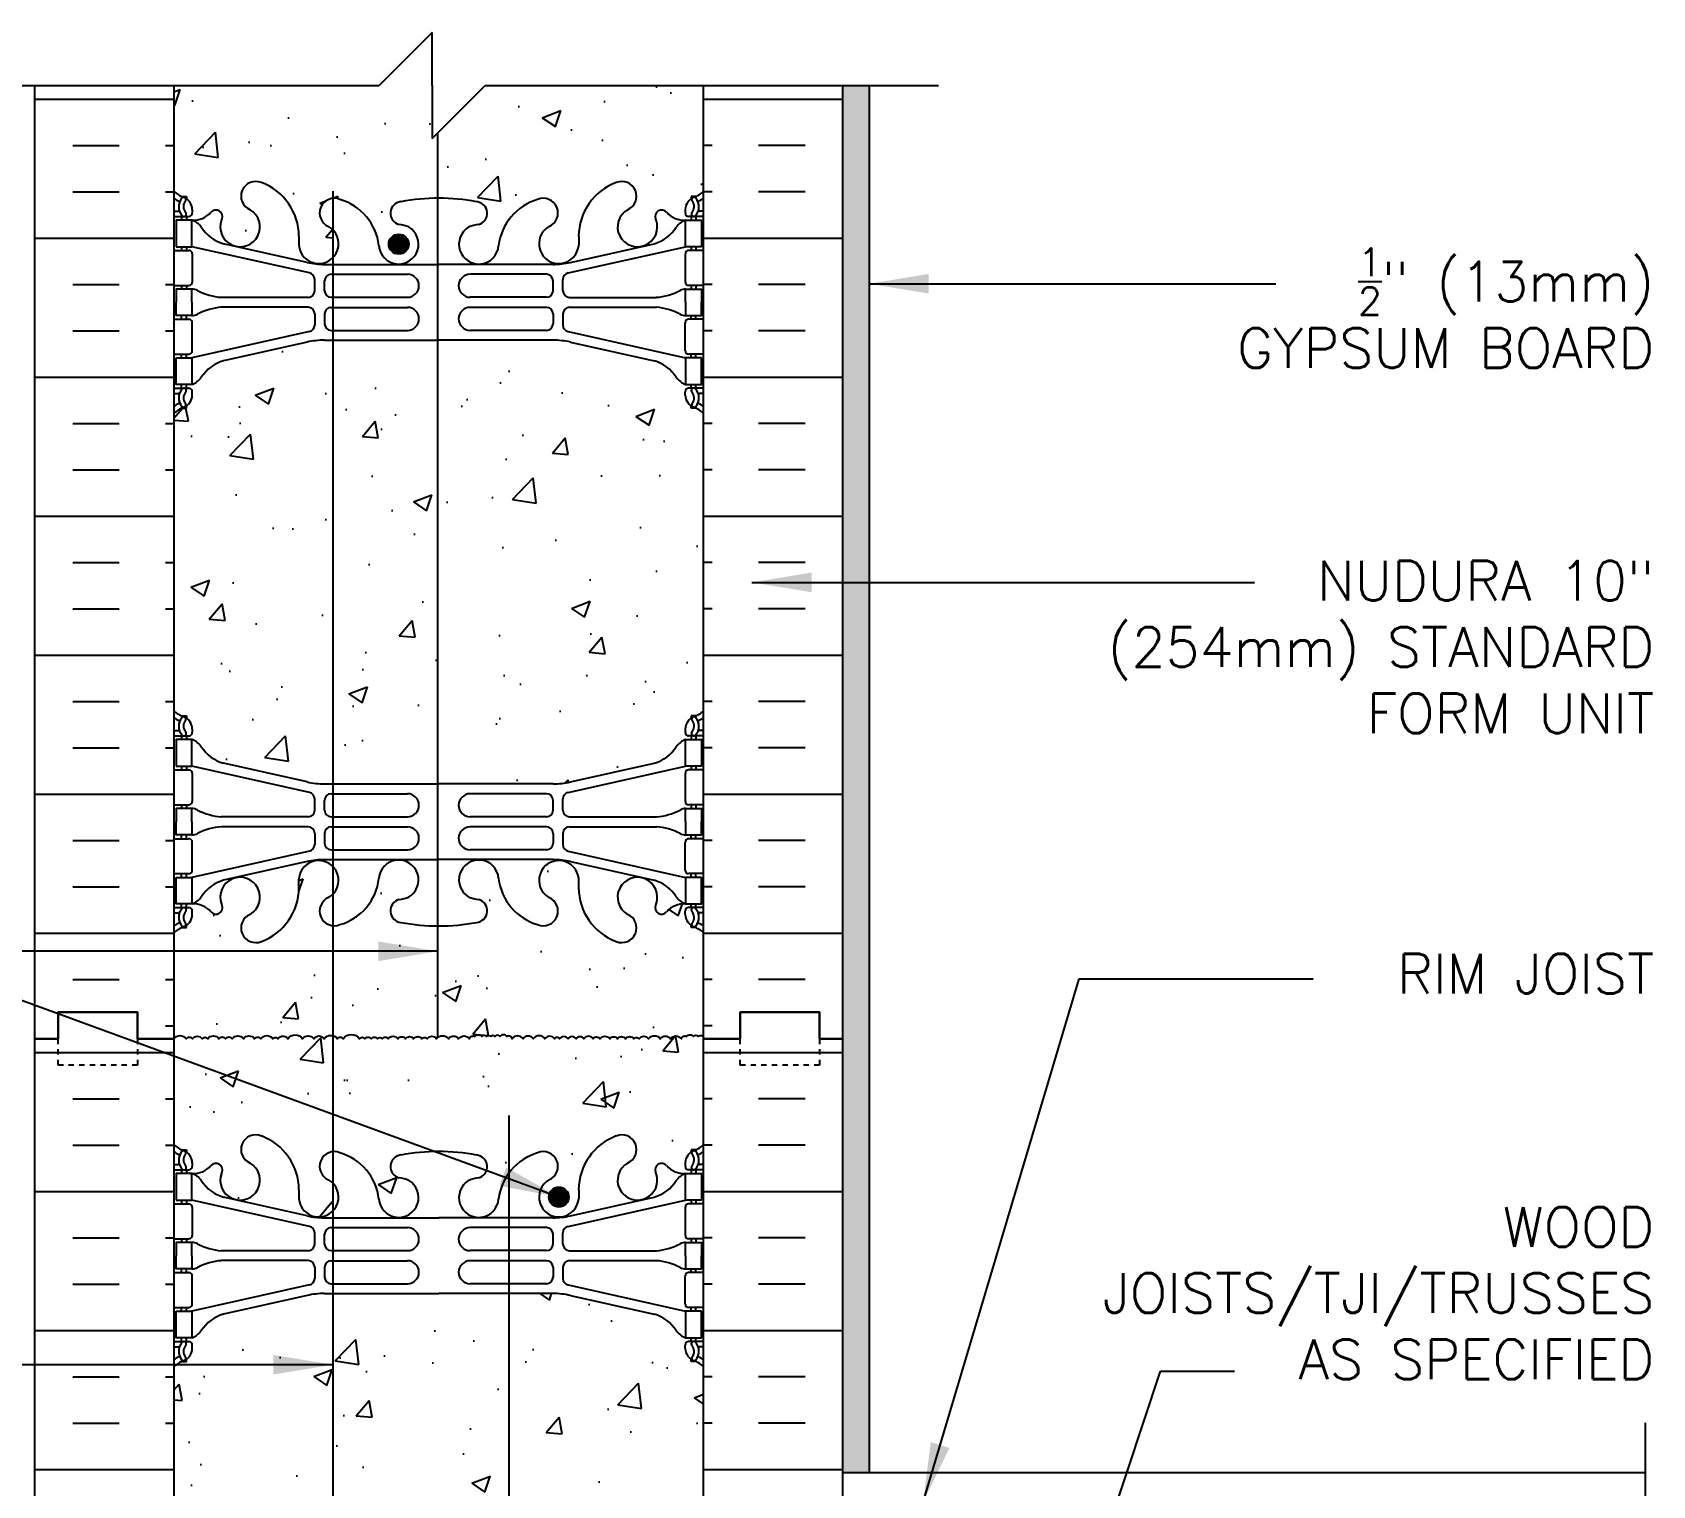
# Model space of a CAD drawing. Header units: inches. Extents: x 90.3 to 141.8, y -7.2 to 64.
# Drawn here: x 110.39 to 140.98, y 36.6 to 64.03 of the extents above; entities that cross this region are included whole.
import ezdxf

# ---------------------------------------------------------------- set-up
doc = ezdxf.new("R2010")
doc.units = ezdxf.units.IN
doc.header["$LTSCALE"] = 0.5
doc.header["$MEASUREMENT"] = 0
doc.linetypes.add('DASHED2', pattern=[0.375, 0.25, -0.125])
for name, color, linetype in [('HATCH', 12, 'Continuous'), ('line25', 2, 'Continuous'), ('LINE3', 3, 'Continuous'), ('LINE50', 5, 'Continuous'), ('LINE9', 9, 'Continuous'), ('TEXT', 4, 'Continuous'), ('Web_Edge', 9, 'Continuous')]:
    doc.layers.add(name, color=color, linetype=linetype)
doc.styles.add('DIM', font='romans.shx', dxfattribs={"width": 0.7})
doc.styles.add('ROMANS', font='romans.shx', dxfattribs={"height": 1.125})
doc.dimstyles.new('ext_12', dxfattribs={"dimscale": 12, "dimtxt": 0.09375, "dimasz": 0.09375, "dimexe": 0.09375, "dimexo": 0.0625, "dimgap": 0.0625, "dimtad": 1, "dimdec": 1, "dimzin": 3, "dimdsep": 46, "dimlunit": 4, "dimtxsty": 'DIM', "dimcen": 0.09, "dimdle": 0.09375, "dimclrt": 4, "dimadec": 0, "dimazin": 0, "dimtfac": 1, "dimtdec": 1, "dimtmove": 2, "dimatfit": 3, "dimfxl": 1, "dimfrac": 2, "dimtolj": 1, "dimtzin": 0, "dimarcsym": 0})

msp = doc.modelspace()

# ---------------------------------------------------------------- hatches: boundary and pattern name
at = {"layer": 'HATCH'}
h = msp.add_hatch(dxfattribs=at)
h.set_pattern_fill('AR-CONC', color=256, scale=0.5)
h.paths.add_polyline_path([(118.045, 62.142), (117.937, 62.034), (117.937, 63.034), (117.937, 64.034), (116.937, 63.034), (113.062, 63.034), (113.062, 61.034, 0.088416), (113.208, 60.937), (113.298, 60.937), (113.298, 60.895, -0.249069), (113.408, 60.688), (113.408, 60.621, -0.414214), (113.346, 60.558), (113.298, 60.558), (113.298, 60.488), (113.403, 60.488, 0.231736), (113.761, 60.639, -0.8344), (113.972, 60.514), (113.961, 60.492, 2.155404), (114.499, 60.687, -1), (114.713, 61.198, -0.311223), (115.422, 60.182), (115.421, 60.017, 0.643985), (116.062, 59.781), (116.062, 60.308, 0.067459), (115.983, 60.37, -1), (116.196, 60.881, -0.307094), (116.935, 59.985, 1.604516), (117.493, 60.361, 0.044004), (117.352, 60.401, -0.921438), (117.348, 60.839, -0.046405), (118.045, 60.904)])
h.paths.add_polyline_path([(117.494, 60.036, -1), (117.119, 60.036, -1)], flags=16)
h.paths.add_polyline_path([(123.062, 63.034), (118.937, 63.034), (118.045, 62.142), (118.045, 60.904, -0.048684), (118.776, 60.839, -0.921438), (118.772, 60.401, 0.044004), (118.631, 60.361, 1.604516), (119.19, 59.985, -0.307094), (119.928, 60.881, -1), (120.142, 60.37, 1.661382), (120.703, 60.017), (120.703, 60.162, -0.316114), (121.412, 61.198, -1), (121.625, 60.687, 2.135543), (122.166, 60.487, -0.940447), (122.364, 60.639, 0.23174), (122.721, 60.488), (122.826, 60.488), (122.826, 60.558), (122.779, 60.558, -0.414214), (122.716, 60.621), (122.716, 60.688, -0.249069), (122.826, 60.895), (122.826, 60.937), (122.916, 60.937, 0.08841), (123.062, 61.034)])
h.paths.add_polyline_path([(123.062, 56.842, 0.08841), (122.916, 56.939), (122.826, 56.939), (122.826, 56.981, -0.249069), (122.716, 57.188), (122.716, 57.256, -0.414214), (122.779, 57.318), (122.826, 57.318), (122.826, 57.388), (122.721, 57.388, -0.168672), (122.535, 57.538, 0.17445), (122.128, 57.834), (120.547, 58.187, 0.054974), (120.22, 58.223), (118.045, 58.223), (118.045, 49.846), (120.22, 49.846, 0.054974), (120.547, 49.882), (122.128, 50.235, 0.17445), (122.535, 50.531, -0.168672), (122.721, 50.681), (122.826, 50.681), (122.826, 50.751), (122.779, 50.751, -0.414214), (122.716, 50.813), (122.716, 50.881, -0.249069), (122.826, 51.088), (122.826, 51.129), (122.916, 51.129, 0.08841), (123.062, 51.227)])
h.paths.add_polyline_path([(118.045, 58.223), (116.062, 58.223), (116.062, 49.846), (118.045, 49.846)])
h.paths.add_polyline_path([(116.062, 58.223), (115.904, 58.223, 0.054974), (115.578, 58.187), (113.997, 57.834, 0.17445), (113.589, 57.538, -0.168672), (113.403, 57.388), (113.298, 57.388), (113.298, 57.318), (113.346, 57.318, -0.414214), (113.408, 57.256), (113.408, 57.188, -0.249069), (113.298, 56.981), (113.298, 56.939), (113.208, 56.939, 0.088416), (113.062, 56.842), (113.062, 51.227, 0.088416), (113.208, 51.129), (113.298, 51.129), (113.298, 51.088, -0.249069), (113.408, 50.881), (113.408, 50.813, -0.414214), (113.346, 50.751), (113.298, 50.751), (113.298, 50.681), (113.403, 50.681, -0.168672), (113.589, 50.531, 0.17445), (113.997, 50.235), (115.578, 49.882, 0.054974), (115.904, 49.846), (116.062, 49.846)])
h.paths.add_polyline_path([(116.062, 40.223), (115.904, 40.223, 0.054974), (115.578, 40.187), (113.997, 39.834, 0.17445), (113.589, 39.538, -0.168672), (113.403, 39.388), (113.298, 39.388), (113.298, 39.318), (113.346, 39.318, -0.414214), (113.408, 39.256), (113.408, 39.188, -0.249069), (113.298, 38.981), (113.298, 38.939), (113.208, 38.939, 0.088416), (113.062, 38.842), (113.062, 33.227, 0.088416), (113.208, 33.129), (113.298, 33.129), (113.298, 33.088, -0.249069), (113.408, 32.881), (113.408, 32.813, -0.414214), (113.346, 32.751), (113.298, 32.751), (113.298, 32.681), (113.403, 32.681, -0.168672), (113.589, 32.531, 0.17445), (113.997, 32.235), (115.578, 31.882, 0.054974), (115.904, 31.846), (116.062, 31.846)])
h.paths.add_polyline_path([(119.385, 40.223), (118.062, 40.223), (116.062, 40.223), (116.062, 31.846), (118.062, 31.846), (119.385, 31.846), (119.385, 35.034)])
h.paths.add_polyline_path([(123.062, 38.842, 0.08841), (122.916, 38.939), (122.826, 38.939), (122.826, 38.981, -0.249069), (122.716, 39.188), (122.716, 39.256, -0.414214), (122.779, 39.318), (122.826, 39.318), (122.826, 39.388), (122.721, 39.388, -0.168672), (122.535, 39.538, 0.17445), (122.128, 39.834), (120.547, 40.187, 0.054974), (120.22, 40.223), (119.385, 40.223), (119.385, 35.034), (119.385, 31.846), (120.22, 31.846, 0.054974), (120.547, 31.882), (122.128, 32.235, 0.17445), (122.535, 32.531, -0.168672), (122.721, 32.681), (122.826, 32.681), (122.826, 32.751), (122.779, 32.751, -0.414214), (122.716, 32.813), (122.716, 32.909), (120.187, 32.909), (119.687, 33.409), (119.687, 34.534), (120.187, 35.034), (123.062, 35.034)])
h = msp.add_hatch(dxfattribs=at)
h.set_pattern_fill('INSUL', color=256, scale=7, style=0)
h.set_pattern_definition([(0, (-2813.0993, -351.9751), (0, 2.625), []), (0, (-2813.0993, -351.1001), (0, 2.625), [0.875, -0.875]), (0, (-2813.0993, -350.2251), (0, 2.625), [0.875, -0.875])])
h.paths.add_polyline_path([(110.437, 45.034), (110.875, 45.034), (110.875, 45.534), (112.375, 45.534), (112.375, 45.034), (113.062, 45.034), (113.062, 63.034), (112.375, 63.034), (112.375, 63.534), (110.875, 63.534), (110.875, 63.034), (110.437, 63.034)])
h = msp.add_hatch(dxfattribs=at)
h.set_pattern_fill('INSUL', color=256, scale=7, style=0)
h.set_pattern_definition([(180, (3049.224, -351.9751), (0, 2.625), []), (180, (3049.224, -351.1001), (0, 2.625), [0.875, -0.875]), (180, (3049.224, -350.2251), (0, 2.625), [0.875, -0.875])])
h.paths.add_polyline_path([(125.687, 45.034), (125.25, 45.034), (125.25, 45.534), (123.75, 45.534), (123.75, 45.034), (123.062, 45.034), (123.062, 63.034), (123.75, 63.034), (123.75, 63.534), (125.25, 63.534), (125.25, 63.034), (125.687, 63.034)])
h = msp.add_hatch(dxfattribs=at)
h.set_pattern_fill('AR-SAND', color=256, scale=0.25, style=0)
h.set_pattern_definition([(37.5, (68.3863, 7.7802), (-0.0157483, 0.481706), [0, -0.38, 0, -0.425, 0, -0.40625]), (7.5, (68.3863, 7.7802), (0.442444, 0.7055365), [0, -0.205, 0, -0.3425, 0, -0.13125]), (327.5, (68.0788, 7.7802), (0.7785355, 0.0014148), [0, -0.125, 0, -0.45, 0, -0.5875]), (317.5, (68.0788, 7.7802), (0.7515317, 0.219419), [0, -0.0625, 0, -0.295, 0, -0.3375])])
h.paths.add_polyline_path([(126.187, 63.034), (125.687, 63.034), (125.687, 45.034), (125.687, 36.847), (126.187, 36.847)])
h = msp.add_hatch(dxfattribs=at)
h.set_pattern_fill('AR-CONC', color=256, scale=0.5)
h.paths.add_polyline_path([(118.045, 47.165, -0.046405), (117.348, 47.23, -0.843243), (117.314, 47.662, 0.055617), (117.493, 47.708, 1.604516), (116.935, 48.083, -0.307094), (116.196, 47.188, -0.124037), (116.062, 47.168), (116.062, 45.094, -0.177315), (116.147, 45.034, -0.520567), (116.257, 45.034, -0.520567), (116.564, 45.034, -0.520567), (116.669, 45.034, -0.520567), (116.784, 45.034, -0.520567), (116.905, 45.034, -0.520567), (116.994, 45.034, -0.520567), (117.109, 45.034, -0.520567), (117.288, 45.034, -0.520567), (117.435, 45.034, -0.520567), (117.587, 45.034, -0.520567), (117.744, 45.034, -0.520567), (117.844, 45.034, -0.520567), (118.022, 45.034, -0.063661), (118.045, 45.06)])
h.paths.add_polyline_path([(116.062, 47.168, -0.7793), (115.983, 47.699, 0.067459), (116.062, 47.761), (116.062, 48.288, 0.643985), (115.421, 48.052), (115.422, 47.906, -0.316114), (114.713, 46.871, -1), (114.499, 47.382, 2.155404), (113.961, 47.576), (113.972, 47.555, -0.834375), (113.761, 47.43, 0.23174), (113.403, 47.581), (113.298, 47.581), (113.298, 47.511), (113.346, 47.511, -0.414214), (113.408, 47.448), (113.408, 47.381, -0.249069), (113.298, 47.173), (113.298, 47.132), (113.208, 47.132, 0.088416), (113.062, 47.034), (113.062, 45.034, -0.520567), (113.293, 45.034, -0.520567), (113.414, 45.034, -0.520567), (113.597, 45.034, -0.520567), (113.702, 45.034, -0.520567), (113.912, 45.034, -0.520567), (114.038, 45.034, -0.520567), (114.164, 45.034, -0.520567), (114.374, 45.034, -0.520567), (114.584, 45.034, -0.520567), (114.704, 45.034, -0.520567), (114.93, 45.034, -0.520567), (115.024, 45.034, -0.520567), (115.213, 45.034, -0.520567), (115.491, 45.034, -0.520567), (115.701, 45.034, -0.520567), (115.901, 45.034, -0.314246), (116.062, 45.094)])
h = msp.add_hatch(dxfattribs=at)
h.set_pattern_fill('AR-CONC', color=256, scale=0.5)
h.paths.add_polyline_path([(123.062, 45.034), (123.062, 45.048, 0.666566), (122.961, 45.076, 0.520567), (122.872, 45.076, 0.520567), (122.741, 45.076, 0.520567), (122.641, 45.034, 0.520567), (122.437, 45.034, 0.520567), (122.243, 45.034, 0.520567), (122.022, 45.034, 0.520567), (121.844, 45.034, 0.520567), (121.744, 45.034, 0.520567), (121.587, 45.034, 0.520567), (121.435, 45.034, 0.520567), (121.288, 45.034, 0.520567), (121.109, 45.034, 0.272614), (121.044, 45.064, 0.272614), (120.979, 45.034, 0.520567), (120.801, 45.034, 0.520567), (120.654, 45.034, 0.520567), (120.502, 45.034, 0.520567), (120.344, 45.034, 0.520567), (120.245, 45.034, 0.520567), (120.066, 45.034, 0.520567), (119.846, 45.034, 0.520567), (119.652, 45.034, 0.520567), (119.447, 45.034, 0.520567), (119.348, 45.076, 0.520567), (119.216, 45.076, 0.520567), (119.127, 45.076, 0.520567), (119.044, 45.076, 0.520567), (118.961, 45.076, 0.520567), (118.872, 45.076, 0.520567), (118.741, 45.076, 0.520567), (118.641, 45.034, 0.520567), (118.437, 45.034, 0.520567), (118.243, 45.034, 0.520567), (118.022, 45.034, 0.520567), (117.844, 45.034, 0.520567), (117.744, 45.034, 0.520567), (117.587, 45.034, 0.520567), (117.435, 45.034, 0.520567), (117.288, 45.034, 0.520567), (117.109, 45.034, 0.520567), (116.994, 45.034, 0.520567), (116.905, 45.034, 0.520567), (116.784, 45.034, 0.520567), (116.669, 45.034, 0.520567), (116.564, 45.034, 0.520567), (116.257, 45.034, 0.520567), (116.147, 45.034, 0.177315), (116.062, 45.094), (116.062, 42.901, -0.124037), (116.196, 42.881, -0.307094), (116.935, 41.985, 1.604516), (117.493, 42.361, 0.055617), (117.314, 42.407, -0.843243), (117.348, 42.839, -0.047544), (118.062, 42.904, -0.047544), (118.776, 42.839, -0.843243), (118.81, 42.407, 0.055617), (118.631, 42.361, 1.604516), (119.19, 41.985, -0.307094), (119.928, 42.881, -1), (120.142, 42.37, 1.661382), (120.703, 42.017), (120.703, 42.162, -0.316114), (121.412, 43.198, -1), (121.625, 42.687, 2.155404), (122.164, 42.492), (122.152, 42.514, -0.834375), (122.364, 42.639, 0.23174), (122.721, 42.488), (122.826, 42.488), (122.826, 42.558), (122.779, 42.558, -0.414214), (122.716, 42.621), (122.716, 42.688, -0.249069), (122.826, 42.895), (122.826, 42.937), (122.916, 42.937, 0.08841), (123.062, 43.034)])
h.paths.add_polyline_path([(120.517, 42.045, -1), (120.142, 42.045, -1)], flags=16)
h.paths.add_polyline_path([(123.062, 47.034, 0.08841), (122.916, 47.132), (122.826, 47.132), (122.826, 47.173, -0.249069), (122.716, 47.381), (122.716, 47.448, -0.414214), (122.779, 47.511), (122.826, 47.511), (122.826, 47.581), (122.721, 47.581, 0.231736), (122.364, 47.43, -0.8344), (122.152, 47.555), (122.164, 47.576, 2.155404), (121.625, 47.382, -1), (121.412, 46.871, -0.311223), (120.703, 47.887), (120.703, 48.052, 1.661382), (120.142, 47.699, -1), (119.928, 47.188, -0.307094), (119.19, 48.083, 1.604516), (118.631, 47.708, 0.055617), (118.81, 47.662, -0.843243), (118.776, 47.23, -0.048684), (118.045, 47.165), (118.045, 45.06, -0.44225), (118.243, 45.034, -0.520567), (118.437, 45.034, -0.520567), (118.641, 45.034, -0.520567), (118.741, 45.076, -0.520567), (118.872, 45.076, -0.520567), (118.961, 45.076, -0.520567), (119.044, 45.076, -0.520567), (119.127, 45.076, -0.520567), (119.216, 45.076, -0.520567), (119.348, 45.076, -0.520567), (119.447, 45.034, -0.520567), (119.652, 45.034, -0.520567), (119.846, 45.034, -0.520567), (120.066, 45.034, -0.520567), (120.245, 45.034, -0.520567), (120.344, 45.034, -0.520567), (120.502, 45.034, -0.520567), (120.654, 45.034, -0.520567), (120.801, 45.034, -0.520567), (120.979, 45.034, -0.272614), (121.044, 45.064, -0.272614), (121.109, 45.034, -0.520567), (121.288, 45.034, -0.520567), (121.435, 45.034, -0.520567), (121.587, 45.034, -0.520567), (121.744, 45.034, -0.520567), (121.844, 45.034, -0.520567), (122.022, 45.034, -0.520567), (122.243, 45.034, -0.520567), (122.437, 45.034, -0.520567), (122.641, 45.034, -0.520567), (122.741, 45.076, -0.520567), (122.872, 45.076, -0.520567), (122.961, 45.076, -0.666566), (123.062, 45.048)])
h = msp.add_hatch(dxfattribs=at)
h.set_pattern_fill('INSUL', color=256, scale=7, style=0)
h.set_pattern_definition([(0, (-2813.0993, -369.9751), (0, 2.625), []), (0, (-2813.0993, -369.1001), (0, 2.625), [0.875, -0.875]), (0, (-2813.0993, -368.2251), (0, 2.625), [0.875, -0.875])])
h.paths.add_polyline_path([(110.437, 27.034), (110.875, 27.034), (110.875, 27.534), (112.375, 27.534), (112.375, 27.034), (113.062, 27.034), (113.062, 45.034), (112.375, 45.034), (112.375, 45.534), (110.875, 45.534), (110.875, 45.034), (110.437, 45.034)])
h = msp.add_hatch(dxfattribs=at)
h.set_pattern_fill('INSUL', color=256, scale=7, style=0)
h.set_pattern_definition([(180, (3049.224, -369.9751), (0, 2.625), []), (180, (3049.224, -369.1001), (0, 2.625), [0.875, -0.875]), (180, (3049.224, -368.2251), (0, 2.625), [0.875, -0.875])])
h.paths.add_polyline_path([(123.062, 35.034), (125.687, 35.034), (125.687, 45.034), (125.25, 45.034), (125.25, 45.534), (123.75, 45.534), (123.75, 45.034), (123.062, 45.034)])
h = msp.add_hatch(dxfattribs=at)
h.set_pattern_fill('AR-CONC', color=256, scale=0.5)
h.paths.add_polyline_path([(116.062, 45.094, 0.314246), (115.901, 45.034, 0.520567), (115.701, 45.034, 0.520567), (115.491, 45.034, 0.520567), (115.213, 45.034, 0.520567), (115.024, 45.034, 0.520567), (114.93, 45.034, 0.520567), (114.704, 45.034, 0.520567), (114.584, 45.034, 0.520567), (114.374, 45.034, 0.520567), (114.164, 45.034, 0.520567), (114.038, 45.034, 0.520567), (113.912, 45.034, 0.520567), (113.702, 45.034, 0.520567), (113.597, 45.034, 0.520567), (113.414, 45.034, 0.520567), (113.293, 45.034, 0.520567), (113.062, 45.034), (113.062, 43.034, 0.088416), (113.208, 42.937), (113.298, 42.937), (113.298, 42.895, -0.249069), (113.408, 42.688), (113.408, 42.621, -0.414214), (113.346, 42.558), (113.298, 42.558), (113.298, 42.488), (113.403, 42.488, 0.231736), (113.761, 42.639, -0.8344), (113.972, 42.514), (113.961, 42.492, 2.155404), (114.499, 42.687, -1), (114.713, 43.198, -0.311223), (115.422, 42.182), (115.421, 42.017, 0.643985), (116.062, 41.781), (116.062, 42.308, 0.067459), (115.983, 42.37, -0.7793), (116.062, 42.901)])
at = {"layer": 'LINE3'}
for points in [[(117.119, 60.036, 1), (117.494, 60.036, 1)], [(120.142, 42.045, 1), (120.517, 42.045, 1)]]:
    msp.add_hatch(color=256, dxfattribs=at).paths.add_polyline_path(points)

# ---------------------------------------------------------------- linework, layer by layer
at = {"layer": 'HATCH'}
for points in [[(113.062, 45.034, -0.520567), (113.293, 45.034, -0.520567), (113.414, 45.034, -0.520567), (113.597, 45.034, -0.520567), (113.702, 45.034, -0.520567), (113.912, 45.034, -0.520567), (114.038, 45.034, -0.520567), (114.164, 45.034, -0.520567), (114.374, 45.034, -0.520567), (114.584, 45.034, -0.520567), (114.704, 45.034, -0.520567), (114.93, 45.034, -0.520567), (115.024, 45.034, -0.520567), (115.213, 45.034, -0.520567), (115.491, 45.034, -0.520567), (115.701, 45.034, -0.520567), (115.901, 45.034, -0.520567), (116.147, 45.034, -0.520567), (116.257, 45.034, -0.520567), (116.564, 45.034, -0.520567), (116.669, 45.034, -0.520567), (116.784, 45.034, -0.520567), (116.905, 45.034, -0.520567), (116.994, 45.034, -0.520567), (117.109, 45.034, -0.520567), (117.288, 45.034, -0.520567), (117.435, 45.034, -0.520567), (117.587, 45.034, -0.520567), (117.744, 45.034, -0.520567), (117.844, 45.034, -0.520567), (118.022, 45.034, -0.520567), (118.243, 45.034, -0.520567), (118.437, 45.034, -0.520567), (118.641, 45.034, -0.520567), (118.741, 45.076, -0.520567), (118.872, 45.076, -0.520567), (118.961, 45.076, -0.520567), (119.044, 45.076)], [(121.044, 45.064, 0.272614), (120.979, 45.034, 0.520567), (120.801, 45.034, 0.520567), (120.654, 45.034, 0.520567), (120.502, 45.034, 0.520567), (120.344, 45.034, 0.520567), (120.245, 45.034, 0.520567), (120.066, 45.034, 0.520567), (119.846, 45.034, 0.520567), (119.652, 45.034, 0.520567), (119.447, 45.034, 0.520567), (119.348, 45.076, 0.520567), (119.216, 45.076, 0.520567), (119.127, 45.076, 0.520567), (119.044, 45.076)], [(121.044, 45.064, -0.272614), (121.109, 45.034, -0.520567), (121.288, 45.034, -0.520567), (121.435, 45.034, -0.520567), (121.587, 45.034, -0.520567), (121.744, 45.034, -0.520567), (121.844, 45.034, -0.520567), (122.022, 45.034, -0.520567), (122.243, 45.034, -0.520567), (122.437, 45.034, -0.520567), (122.641, 45.034, -0.520567), (122.741, 45.076, -0.520567), (122.872, 45.076, -0.520567), (122.961, 45.076, -0.759433), (123.062, 45.034)]]:
    msp.add_lwpolyline(points, format="xyb", dxfattribs=at)
at = {"layer": 'line25'}
for p, q in [((113.062, 63.034), (113.062, 45.034)), ((123.062, 45.034), (123.062, 63.034)), ((113.062, 45.034), (113.062, 27.034)), ((123.062, 21.409), (123.062, 45.034))]:
    msp.add_line(p, q, dxfattribs=at)
at = {"layer": 'LINE3'}
for p, q in [((118.045, 45.06), (118.045, 62.142)), ((116.062, 61.034), (116.062, 26.333)), ((119.385, 43.587), (119.385, 35.034))]:
    msp.add_line(p, q, dxfattribs=at)
for centre in [(117.306, 60.036), (120.329, 42.045)]:
    msp.add_circle(centre, 0.188, dxfattribs=at)
at = {"layer": 'LINE50'}
for p, q in [((110.437, 45.034), (110.437, 63.034)), ((125.687, 45.034), (125.687, 63.034)), ((110.437, 27.034), (110.437, 45.034)), ((125.687, 27.034), (125.687, 45.034))]:
    msp.add_line(p, q, dxfattribs=at)
for points in [[(110.437, 45.034), (110.875, 45.034), (110.875, 45.534), (112.375, 45.534), (112.375, 45.034), (113.062, 45.034)], [(113.062, 45.034), (112.375, 45.034), (112.375, 45.534), (110.875, 45.534), (110.875, 45.034), (110.437, 45.034)], [(125.687, 45.034), (125.25, 45.034), (125.25, 45.534), (123.75, 45.534), (123.75, 45.034), (123.062, 45.034)], [(123.062, 45.034), (123.75, 45.034), (123.75, 45.534), (125.25, 45.534), (125.25, 45.034), (125.687, 45.034)]]:
    msp.add_lwpolyline(points, dxfattribs=at)
at = {"layer": 'LINE9'}
for p, q in [((117.937, 64.034), (116.937, 63.034)), ((117.937, 63.034), (117.937, 64.034)), ((108.202, 63.034), (116.937, 63.034)), ((117.937, 62.034), (118.937, 63.034)), ((117.937, 63.034), (117.937, 62.034)), ((118.937, 63.034), (127.498, 63.034)), ((126.187, 63.034), (126.187, 36.847)), ((125.687, 36.847), (140.838, 36.847))]:
    msp.add_line(p, q, dxfattribs=at)
at = {"layer": 'LINE9', "linetype": 'DASHED2', "ltscale": 0.15}
for points in [[(112.375, 45.034), (112.375, 45.034), (112.375, 44.534), (110.875, 44.534), (110.875, 45.034), (110.875, 45.034)], [(125.25, 45.034), (125.25, 45.034), (125.25, 44.534), (123.75, 44.534), (123.75, 45.034), (123.75, 45.034)]]:
    msp.add_lwpolyline(points, dxfattribs=at)
at = {"layer": 'LINE9'}
msp.add_lwpolyline([(140.838, 37.784), (140.838, 35.417)], dxfattribs=at)
at = {"layer": 'Web_Edge'}
for p, q in [((113.208, 60.937), (113.298, 60.937)), ((113.298, 60.937), (113.298, 60.895)), ((122.916, 60.937), (122.826, 60.937)), ((122.826, 60.937), (122.826, 60.895)), ((113.062, 60.658), (113.14, 60.658)), ((113.408, 60.688), (113.408, 60.621)), ((122.716, 60.688), (122.716, 60.621)), ((123.062, 60.658), (122.984, 60.658)), ((113.062, 60.558), (113.346, 60.558)), ((113.208, 60.558), (113.208, 60.488)), ((113.298, 60.558), (113.298, 60.488)), ((113.961, 60.492), (113.972, 60.514)), ((122.164, 60.492), (122.152, 60.514)), ((123.062, 60.558), (122.779, 60.558)), ((122.826, 60.558), (122.826, 60.488)), ((122.916, 60.558), (122.916, 60.488)), ((113.208, 59.988), (113.208, 59.918)), ((113.298, 59.988), (113.298, 59.918)), ((115.621, 59.492), (113.403, 59.988)), ((115.578, 59.69), (113.997, 60.043)), ((115.422, 60.182), (115.421, 60.017)), ((120.504, 59.492), (122.721, 59.988)), ((120.547, 59.69), (122.128, 60.043)), ((120.703, 60.182), (120.703, 60.017)), ((122.826, 59.988), (122.826, 59.918)), ((122.916, 59.988), (122.916, 59.918)), ((113.062, 59.918), (113.346, 59.918)), ((113.408, 59.856), (113.408, 59.321)), ((115.904, 59.654), (118.062, 59.654)), ((120.22, 59.654), (118.062, 59.654)), ((122.716, 59.856), (122.716, 59.321)), ((123.062, 59.918), (122.779, 59.918)), ((115.719, 59.157), (115.719, 59.37)), ((115.906, 59.158), (115.906, 59.342)), ((116.031, 59.467), (117.471, 59.467)), ((120.094, 59.467), (118.654, 59.467)), ((120.219, 59.158), (120.219, 59.342)), ((120.406, 59.157), (120.406, 59.37)), ((113.062, 59.258), (113.346, 59.258)), ((113.208, 59.258), (113.208, 59.188)), ((113.298, 59.258), (113.298, 59.188)), ((115.594, 59.032), (113.956, 59.032)), ((116.031, 59.033), (117.471, 59.033)), ((120.094, 59.033), (118.654, 59.033)), ((120.531, 59.032), (122.169, 59.032)), ((123.062, 59.258), (122.779, 59.258)), ((122.826, 59.258), (122.826, 59.188)), ((122.916, 59.258), (122.916, 59.188)), ((115.594, 58.844), (113.956, 58.844)), ((116.031, 58.843), (117.471, 58.843)), ((120.094, 58.843), (118.654, 58.843)), ((120.531, 58.844), (122.169, 58.844)), ((113.062, 58.618), (113.346, 58.618)), ((113.208, 58.618), (113.208, 58.688)), ((113.298, 58.618), (113.298, 58.688)), ((113.408, 58.021), (113.408, 58.556)), ((115.719, 58.719), (115.719, 58.507)), ((115.906, 58.718), (115.906, 58.534)), ((120.219, 58.718), (120.219, 58.534)), ((120.406, 58.719), (120.406, 58.507)), ((122.716, 58.021), (122.716, 58.556)), ((123.062, 58.618), (122.779, 58.618)), ((122.826, 58.618), (122.826, 58.688)), ((122.916, 58.618), (122.916, 58.688)), ((115.621, 58.385), (113.403, 57.888)), ((115.578, 58.187), (113.997, 57.834)), ((115.904, 58.223), (118.062, 58.223)), ((116.031, 58.409), (117.471, 58.409)), ((120.22, 58.223), (118.062, 58.223)), ((120.094, 58.409), (118.654, 58.409)), ((120.504, 58.385), (122.721, 57.888)), ((120.547, 58.187), (122.128, 57.834)), ((113.062, 57.958), (113.346, 57.958)), ((113.208, 57.888), (113.208, 57.958)), ((113.298, 57.888), (113.298, 57.958)), ((123.062, 57.958), (122.779, 57.958)), ((122.826, 57.888), (122.826, 57.958)), ((122.916, 57.888), (122.916, 57.958)), ((113.062, 57.318), (113.346, 57.318)), ((113.062, 57.218), (113.14, 57.218)), ((113.208, 57.318), (113.208, 57.388)), ((113.298, 57.318), (113.298, 57.388)), ((113.408, 57.188), (113.408, 57.256)), ((122.716, 57.188), (122.716, 57.256)), ((123.062, 57.318), (122.779, 57.318)), ((122.826, 57.318), (122.826, 57.388)), ((122.916, 57.318), (122.916, 57.388)), ((123.062, 57.218), (122.984, 57.218)), ((113.208, 56.939), (113.298, 56.939)), ((113.298, 56.939), (113.298, 56.981)), ((122.826, 56.939), (122.826, 56.981)), ((122.916, 56.939), (122.826, 56.939)), ((113.208, 51.129), (113.298, 51.129)), ((113.298, 51.129), (113.298, 51.088)), ((122.916, 51.129), (122.826, 51.129)), ((122.826, 51.129), (122.826, 51.088)), ((113.062, 50.851), (113.14, 50.851)), ((113.408, 50.881), (113.408, 50.813)), ((122.716, 50.881), (122.716, 50.813)), ((123.062, 50.851), (122.984, 50.851)), ((113.062, 50.751), (113.346, 50.751)), ((113.208, 50.751), (113.208, 50.681)), ((113.298, 50.751), (113.298, 50.681)), ((123.062, 50.751), (122.779, 50.751)), ((122.826, 50.751), (122.826, 50.681)), ((122.916, 50.751), (122.916, 50.681)), ((113.208, 50.181), (113.208, 50.111)), ((113.298, 50.181), (113.298, 50.111)), ((115.621, 49.684), (113.403, 50.181)), ((115.578, 49.882), (113.997, 50.235)), ((120.504, 49.684), (122.721, 50.181)), ((120.547, 49.882), (122.128, 50.235)), ((122.826, 50.181), (122.826, 50.111)), ((122.916, 50.181), (122.916, 50.111)), ((113.062, 50.111), (113.346, 50.111)), ((113.408, 50.048), (113.408, 49.513)), ((122.716, 50.048), (122.716, 49.513)), ((123.062, 50.111), (122.779, 50.111)), ((115.719, 49.35), (115.719, 49.562)), ((115.904, 49.846), (118.062, 49.846)), ((116.031, 49.66), (117.471, 49.66)), ((120.22, 49.846), (118.062, 49.846)), ((120.094, 49.66), (118.654, 49.66)), ((120.406, 49.35), (120.406, 49.562)), ((113.062, 49.451), (113.346, 49.451)), ((113.208, 49.451), (113.208, 49.381)), ((113.298, 49.451), (113.298, 49.381)), ((115.906, 49.351), (115.906, 49.535)), ((120.219, 49.351), (120.219, 49.535)), ((123.062, 49.451), (122.779, 49.451)), ((122.826, 49.451), (122.826, 49.381)), ((122.916, 49.451), (122.916, 49.381)), ((115.594, 49.225), (113.956, 49.225)), ((115.594, 49.036), (113.956, 49.036)), ((116.031, 49.226), (117.471, 49.226)), ((116.031, 49.036), (117.471, 49.036)), ((120.094, 49.226), (118.654, 49.226)), ((120.094, 49.036), (118.654, 49.036)), ((120.531, 49.225), (122.169, 49.225)), ((120.531, 49.036), (122.169, 49.036)), ((113.062, 48.811), (113.346, 48.811)), ((113.208, 48.811), (113.208, 48.881)), ((113.298, 48.811), (113.298, 48.881)), ((113.408, 48.213), (113.408, 48.748)), ((115.719, 48.911), (115.719, 48.699)), ((115.906, 48.911), (115.906, 48.727)), ((120.219, 48.911), (120.219, 48.727)), ((120.406, 48.911), (120.406, 48.699)), ((122.716, 48.213), (122.716, 48.748)), ((123.062, 48.811), (122.779, 48.811)), ((122.826, 48.811), (122.826, 48.881)), ((122.916, 48.811), (122.916, 48.881)), ((115.621, 48.577), (113.403, 48.081)), ((115.578, 48.379), (113.997, 48.026)), ((115.904, 48.415), (118.062, 48.415)), ((116.031, 48.602), (117.471, 48.602)), ((120.22, 48.415), (118.062, 48.415)), ((120.094, 48.602), (118.654, 48.602)), ((120.504, 48.577), (122.721, 48.081)), ((120.547, 48.379), (122.128, 48.026)), ((113.062, 48.151), (113.346, 48.151)), ((113.208, 48.081), (113.208, 48.151)), ((113.298, 48.081), (113.298, 48.151)), ((115.422, 47.887), (115.421, 48.052)), ((120.703, 47.887), (120.703, 48.052)), ((123.062, 48.151), (122.779, 48.151)), ((122.826, 48.081), (122.826, 48.151)), ((122.916, 48.081), (122.916, 48.151)), ((113.062, 47.511), (113.346, 47.511)), ((113.062, 47.411), (113.14, 47.411)), ((113.208, 47.511), (113.208, 47.581)), ((113.298, 47.511), (113.298, 47.581)), ((113.408, 47.381), (113.408, 47.448)), ((113.961, 47.576), (113.972, 47.555)), ((122.164, 47.576), (122.152, 47.555)), ((122.716, 47.381), (122.716, 47.448)), ((123.062, 47.511), (122.779, 47.511)), ((122.826, 47.511), (122.826, 47.581)), ((122.916, 47.511), (122.916, 47.581)), ((123.062, 47.411), (122.984, 47.411)), ((113.208, 47.132), (113.298, 47.132)), ((113.298, 47.132), (113.298, 47.173)), ((122.826, 47.132), (122.826, 47.173)), ((122.916, 47.132), (122.826, 47.132)), ((113.208, 42.937), (113.298, 42.937)), ((113.298, 42.937), (113.298, 42.895)), ((122.916, 42.937), (122.826, 42.937)), ((122.826, 42.937), (122.826, 42.895)), ((113.062, 42.658), (113.14, 42.658)), ((113.062, 42.558), (113.346, 42.558)), ((113.208, 42.558), (113.208, 42.488)), ((113.298, 42.558), (113.298, 42.488)), ((113.408, 42.688), (113.408, 42.621)), ((122.716, 42.688), (122.716, 42.621)), ((123.062, 42.558), (122.779, 42.558)), ((122.826, 42.558), (122.826, 42.488)), ((122.916, 42.558), (122.916, 42.488)), ((123.062, 42.658), (122.984, 42.658)), ((113.961, 42.492), (113.972, 42.514)), ((122.164, 42.492), (122.152, 42.514)), ((113.062, 41.918), (113.346, 41.918)), ((113.208, 41.988), (113.208, 41.918)), ((113.298, 41.988), (113.298, 41.918)), ((115.621, 41.492), (113.403, 41.988)), ((115.578, 41.69), (113.997, 42.043)), ((115.422, 42.182), (115.421, 42.017)), ((120.504, 41.492), (122.721, 41.988)), ((120.547, 41.69), (122.128, 42.043)), ((120.703, 42.182), (120.703, 42.017)), ((123.062, 41.918), (122.779, 41.918)), ((122.826, 41.988), (122.826, 41.918)), ((122.916, 41.988), (122.916, 41.918)), ((113.408, 41.856), (113.408, 41.321)), ((115.904, 41.654), (118.062, 41.654)), ((120.22, 41.654), (118.062, 41.654)), ((122.716, 41.856), (122.716, 41.321)), ((115.719, 41.157), (115.719, 41.37)), ((115.906, 41.158), (115.906, 41.342)), ((116.031, 41.467), (117.471, 41.467)), ((120.094, 41.467), (118.654, 41.467)), ((120.219, 41.158), (120.219, 41.342)), ((120.406, 41.157), (120.406, 41.37)), ((113.062, 41.258), (113.346, 41.258)), ((113.208, 41.258), (113.208, 41.188)), ((113.298, 41.258), (113.298, 41.188)), ((115.594, 41.032), (113.956, 41.032)), ((116.031, 41.033), (117.471, 41.033)), ((120.094, 41.033), (118.654, 41.033)), ((120.531, 41.032), (122.169, 41.032)), ((123.062, 41.258), (122.779, 41.258)), ((122.826, 41.258), (122.826, 41.188)), ((122.916, 41.258), (122.916, 41.188)), ((113.208, 40.618), (113.208, 40.688)), ((113.298, 40.618), (113.298, 40.688)), ((115.594, 40.844), (113.956, 40.844)), ((115.719, 40.719), (115.719, 40.507)), ((115.906, 40.718), (115.906, 40.534)), ((116.031, 40.843), (117.471, 40.843)), ((120.094, 40.843), (118.654, 40.843)), ((120.219, 40.718), (120.219, 40.534)), ((120.406, 40.719), (120.406, 40.507)), ((120.531, 40.844), (122.169, 40.844)), ((122.826, 40.618), (122.826, 40.688)), ((122.916, 40.618), (122.916, 40.688)), ((113.062, 40.618), (113.346, 40.618)), ((115.621, 40.385), (113.403, 39.888)), ((113.408, 40.021), (113.408, 40.556)), ((116.031, 40.409), (117.471, 40.409)), ((120.094, 40.409), (118.654, 40.409)), ((120.504, 40.385), (122.721, 39.888)), ((122.716, 40.021), (122.716, 40.556)), ((123.062, 40.618), (122.779, 40.618)), ((115.578, 40.187), (113.997, 39.834)), ((115.904, 40.223), (118.062, 40.223)), ((120.22, 40.223), (118.062, 40.223)), ((120.547, 40.187), (122.128, 39.834)), ((113.062, 39.958), (113.346, 39.958)), ((113.208, 39.888), (113.208, 39.958)), ((113.298, 39.888), (113.298, 39.958)), ((123.062, 39.958), (122.779, 39.958)), ((122.826, 39.888), (122.826, 39.958)), ((122.916, 39.888), (122.916, 39.958)), ((113.062, 39.318), (113.346, 39.318)), ((113.062, 39.218), (113.14, 39.218)), ((113.208, 39.318), (113.208, 39.388)), ((113.298, 39.318), (113.298, 39.388)), ((113.408, 39.188), (113.408, 39.256)), ((122.716, 39.188), (122.716, 39.256)), ((123.062, 39.318), (122.779, 39.318)), ((122.826, 39.318), (122.826, 39.388)), ((122.916, 39.318), (122.916, 39.388)), ((123.062, 39.218), (122.984, 39.218)), ((113.208, 38.939), (113.298, 38.939)), ((113.298, 38.939), (113.298, 38.981)), ((122.826, 38.939), (122.826, 38.981)), ((122.916, 38.939), (122.826, 38.939))]:
    msp.add_line(p, q, dxfattribs=at)
for points in [[(113.103, 59.988), (113.403, 59.988), (113.403, 60.488), (113.103, 60.488)], [(123.021, 59.988), (122.721, 59.988), (122.721, 60.488), (123.021, 60.488)], [(113.103, 57.888), (113.403, 57.888), (113.403, 57.388), (113.103, 57.388)], [(123.021, 57.888), (122.721, 57.888), (122.721, 57.388), (123.021, 57.388)], [(113.103, 50.181), (113.403, 50.181), (113.403, 50.681), (113.103, 50.681)], [(123.021, 50.181), (122.721, 50.181), (122.721, 50.681), (123.021, 50.681)], [(113.103, 48.081), (113.403, 48.081), (113.403, 47.581), (113.103, 47.581)], [(123.021, 48.081), (122.721, 48.081), (122.721, 47.581), (123.021, 47.581)], [(113.103, 41.988), (113.403, 41.988), (113.403, 42.488), (113.103, 42.488)], [(123.021, 41.988), (122.721, 41.988), (122.721, 42.488), (123.021, 42.488)], [(113.103, 39.888), (113.403, 39.888), (113.403, 39.388), (113.103, 39.388)], [(123.021, 39.888), (122.721, 39.888), (122.721, 39.388), (123.021, 39.388)]]:
    msp.add_lwpolyline(points, close=True, dxfattribs=at)
for points in [[(113.403, 58.938), (113.403, 59.188), (113.103, 59.188), (113.103, 58.938)], [(122.721, 58.938), (122.721, 59.188), (123.021, 59.188), (123.021, 58.938)], [(113.403, 58.938), (113.403, 58.688), (113.103, 58.688), (113.103, 58.938)], [(122.721, 58.938), (122.721, 58.688), (123.021, 58.688), (123.021, 58.938)], [(113.403, 49.131), (113.403, 49.381), (113.103, 49.381), (113.103, 49.131)], [(122.721, 49.131), (122.721, 49.381), (123.021, 49.381), (123.021, 49.131)], [(113.403, 49.131), (113.403, 48.881), (113.103, 48.881), (113.103, 49.131)], [(122.721, 49.131), (122.721, 48.881), (123.021, 48.881), (123.021, 49.131)], [(113.403, 40.938), (113.403, 41.188), (113.103, 41.188), (113.103, 40.938)], [(122.721, 40.938), (122.721, 41.188), (123.021, 41.188), (123.021, 40.938)], [(113.403, 40.938), (113.403, 40.688), (113.103, 40.688), (113.103, 40.938)], [(122.721, 40.938), (122.721, 40.688), (123.021, 40.688), (123.021, 40.938)]]:
    msp.add_lwpolyline(points, dxfattribs=at)
for centre, radius, start, end in [((114.606, 60.942), 0.277, 67.32, 247.32), ((114.33, 60.176), 1.092, 0.3332, 69.4825), ((121.794, 60.176), 1.092, 110.5175, 179.6668), ((121.518, 60.942), 0.277, 292.68, 112.68), ((113.408, 61.395), 0.5, 226.2109, 250.5288), ((113.408, 61.395), 0.6, 234.7832, 245.0748), ((113.402, 60.743), 0.25, 140.1145, 222.4609), ((113.244, 60.874), 0.045, 321.448, 139.1879), ((113.158, 60.688), 0.25, 0, 70.5288), ((116.089, 60.625), 0.277, 67.32, 247.32), ((115.905, 59.888), 1.034, 6.6669, 73.6635), ((118.045, 57.126), 3.777, 89.7394, 100.6275), ((118.079, 57.126), 3.777, 79.3725, 90.2606), ((120.219, 59.888), 1.034, 106.3365, 173.3331), ((120.035, 60.625), 0.277, 292.68, 112.68), ((122.966, 60.688), 0.25, 109.4712, 180), ((122.88, 60.874), 0.045, 40.8121, 218.552), ((122.716, 61.395), 0.5, 289.4712, 313.7878), ((122.723, 60.743), 0.25, 317.5391, 39.8855), ((122.716, 61.395), 0.6, 294.9252, 305.2168), ((113.14, 60.678), 0.0196, 269.4032, 15.4901), ((113.146, 60.832), 0.021, 343.464, 63.9957), ((113.251, 60.604), 0.045, 222.4609, 42.4609), ((113.402, 60.743), 0.16, 140.0001, 222.4609), ((113.346, 60.621), 0.0625, 270, 0), ((113.428, 60.929), 0.441, 266.7976, 318.9873), ((113.855, 60.557), 0.125, 339.6243, 138.9873), ((114.312, 60.362), 0.375, 159.6243, 60.0685), ((117.368, 60.62), 0.22, 95.1835, 255.7396), ((118.756, 60.62), 0.22, 284.2604, 84.8165), ((121.812, 60.362), 0.375, 119.9315, 20.3757), ((122.269, 60.557), 0.125, 41.0127, 200.3757), ((122.697, 60.929), 0.441, 221.0127, 273.2024), ((122.779, 60.621), 0.0625, 180, 270), ((122.874, 60.604), 0.045, 137.5391, 317.5391), ((122.723, 60.743), 0.16, 317.5391, 39.9999), ((122.978, 60.832), 0.021, 116.0043, 196.536), ((122.984, 60.678), 0.0196, 164.5099, 270.5968), ((113.281, 60.146), 0.364, 34.9775, 70.3387), ((114.204, 60.757), 0.743, 212.7919, 253.8107), ((115.795, 60.045), 0.375, 184.2448, 60.0685), ((117.306, 60.036), 0.375, 184.2448, 60.0685), ((117.2, 59.58), 0.834, 69.3729, 82.1063), ((118.818, 60.036), 0.375, 119.9315, 355.7552), ((118.925, 59.58), 0.834, 97.8937, 110.6271), ((120.329, 60.045), 0.375, 119.9315, 355.7552), ((121.921, 60.757), 0.743, 286.1893, 327.2081), ((122.844, 60.146), 0.364, 109.6613, 145.0225), ((113.346, 59.856), 0.0625, 0, 90), ((115.904, 61.154), 1.5, 257.4135, 270), ((120.22, 61.154), 1.5, 270, 282.5865), ((122.779, 59.856), 0.0625, 90, 180), ((115.594, 59.37), 0.125, 0, 77.3767), ((116.031, 59.342), 0.125, 90, 180), ((117.471, 59.25), 0.217, 270, 90), ((118.654, 59.25), 0.217, 90, 270), ((120.094, 59.342), 0.125, 0, 90), ((120.531, 59.37), 0.125, 102.6233, 180), ((113.346, 59.321), 0.0625, 270, 0), ((113.399, 58.97), 0.219, 60.4937, 88.92), ((114.045, 60.199), 1.17, 242.6365, 265.6505), ((115.594, 59.157), 0.125, 270, 0), ((116.031, 59.158), 0.125, 180, 270), ((120.094, 59.158), 0.125, 270, 360), ((120.531, 59.157), 0.125, 180, 270), ((122.08, 60.199), 1.17, 274.3495, 297.3635), ((122.725, 58.97), 0.219, 91.08, 119.5063), ((122.779, 59.321), 0.0625, 180, 270), ((114.045, 57.677), 1.17, 94.3495, 117.3635), ((115.594, 58.719), 0.125, 0, 90), ((116.031, 58.718), 0.125, 90, 180), ((117.471, 58.626), 0.217, 270, 90), ((118.654, 58.626), 0.217, 90, 270), ((120.094, 58.718), 0.125, 0, 90), ((120.531, 58.719), 0.125, 90, 180), ((122.08, 57.677), 1.17, 62.6365, 85.6505), ((113.346, 58.556), 0.0625, 0, 90), ((113.399, 58.907), 0.219, 271.08, 299.5063), ((115.594, 58.507), 0.125, 282.6233, 0), ((116.031, 58.534), 0.125, 180, 270), ((120.094, 58.534), 0.125, 270, 0), ((120.531, 58.507), 0.125, 180, 257.3767), ((122.725, 58.907), 0.219, 240.4937, 268.92), ((122.779, 58.556), 0.0625, 90, 180), ((115.904, 56.723), 1.5, 90, 102.5865), ((120.22, 56.723), 1.5, 77.4135, 90), ((113.346, 58.021), 0.0625, 270, 0), ((114.204, 57.12), 0.743, 106.1893, 147.2081), ((121.921, 57.12), 0.743, 32.7919, 73.8107), ((122.779, 58.021), 0.0625, 180, 270), ((113.281, 57.731), 0.364, 289.6613, 325.0225), ((122.844, 57.731), 0.364, 214.9775, 250.3387), ((113.14, 57.199), 0.0196, 344.5099, 90.5968), ((113.402, 57.134), 0.25, 137.5391, 219.8855), ((113.251, 57.272), 0.045, 317.5391, 137.5391), ((113.402, 57.134), 0.16, 137.5391, 219.9999), ((113.346, 57.256), 0.0625, 360, 90), ((122.779, 57.256), 0.0625, 90, 180), ((122.874, 57.272), 0.045, 42.4609, 222.4609), ((122.723, 57.134), 0.16, 320.0001, 42.4609), ((122.723, 57.134), 0.25, 320.1145, 42.4609), ((122.984, 57.199), 0.0196, 89.4032, 195.4901), ((113.408, 56.481), 0.6, 114.9252, 125.2168), ((113.408, 56.481), 0.5, 109.4712, 133.7891), ((113.146, 57.044), 0.021, 296.0043, 16.536), ((113.244, 57.003), 0.045, 220.8121, 38.552), ((113.158, 57.188), 0.25, 289.4712, 360), ((122.966, 57.188), 0.25, 180, 250.5288), ((122.88, 57.003), 0.045, 141.448, 319.1879), ((122.716, 56.481), 0.5, 46.2122, 70.5288), ((122.978, 57.044), 0.021, 163.464, 243.9957), ((122.716, 56.481), 0.6, 54.7842, 65.0748), ((113.408, 51.588), 0.5, 226.2109, 250.5288), ((113.408, 51.588), 0.6, 234.7832, 245.0748), ((113.402, 50.935), 0.25, 140.1145, 222.4609), ((113.244, 51.066), 0.045, 321.448, 139.1879), ((113.158, 50.881), 0.25, 0, 70.5288), ((122.966, 50.881), 0.25, 109.4712, 180), ((122.88, 51.066), 0.045, 40.8121, 218.552), ((122.716, 51.588), 0.5, 289.4712, 313.7878), ((122.723, 50.935), 0.25, 317.5391, 39.8855), ((122.716, 51.588), 0.6, 294.9252, 305.2158), ((113.14, 50.87), 0.0196, 269.4032, 15.4901), ((113.146, 51.025), 0.021, 343.464, 63.9957), ((113.251, 50.797), 0.045, 222.4609, 42.4609), ((113.402, 50.935), 0.16, 140.0001, 222.4609), ((113.346, 50.813), 0.0625, 270, 0), ((122.779, 50.813), 0.0625, 180, 270), ((122.874, 50.797), 0.045, 137.5391, 317.5391), ((122.723, 50.935), 0.16, 317.5391, 39.9999), ((122.978, 51.025), 0.021, 116.0043, 196.536), ((122.984, 50.87), 0.0196, 164.5099, 270.5968), ((113.281, 50.338), 0.364, 34.9775, 70.3387), ((114.204, 50.949), 0.743, 212.7919, 253.8107), ((121.921, 50.949), 0.743, 286.1893, 327.2081), ((122.844, 50.338), 0.364, 109.6613, 145.0225), ((113.346, 50.048), 0.0625, 0, 90), ((115.904, 51.346), 1.5, 257.4135, 270), ((120.22, 51.346), 1.5, 270, 282.5865), ((122.779, 50.048), 0.0625, 90, 180), ((115.594, 49.562), 0.125, 0, 77.3767), ((116.031, 49.535), 0.125, 90, 180), ((117.471, 49.443), 0.217, 270, 90), ((118.654, 49.443), 0.217, 90, 270), ((120.094, 49.535), 0.125, 0, 90), ((120.531, 49.562), 0.125, 102.6233, 180), ((113.346, 49.513), 0.0625, 270, 0), ((113.399, 49.162), 0.219, 60.4937, 88.92), ((114.045, 50.391), 1.17, 242.6365, 265.6505), ((115.594, 49.35), 0.125, 270, 0), ((116.031, 49.351), 0.125, 180, 270), ((120.094, 49.351), 0.125, 270, 360), ((120.531, 49.35), 0.125, 180, 270), ((122.08, 50.391), 1.17, 274.3495, 297.3635), ((122.725, 49.162), 0.219, 91.08, 119.5063), ((122.779, 49.513), 0.0625, 180, 270), ((114.045, 47.87), 1.17, 94.3495, 117.3635), ((115.594, 48.911), 0.125, 0, 90), ((116.031, 48.911), 0.125, 90, 180), ((117.471, 48.819), 0.217, 270, 90), ((118.654, 48.819), 0.217, 90, 270), ((120.094, 48.911), 0.125, 0, 90), ((120.531, 48.911), 0.125, 90, 180), ((122.08, 47.87), 1.17, 62.6365, 85.6505), ((113.346, 48.748), 0.0625, 0, 90), ((113.399, 49.099), 0.219, 271.08, 299.5063), ((115.594, 48.699), 0.125, 282.6233, 0), ((116.031, 48.727), 0.125, 180, 270), ((120.094, 48.727), 0.125, 270, 0), ((120.531, 48.699), 0.125, 180, 257.3767), ((122.725, 49.099), 0.219, 240.4937, 268.92), ((122.779, 48.748), 0.0625, 90, 180), ((115.795, 48.024), 0.375, 299.9315, 175.7552), ((115.904, 46.915), 1.5, 90, 102.5865), ((117.306, 48.033), 0.375, 299.9315, 175.7552), ((118.818, 48.033), 0.375, 4.2448, 240.0685), ((120.329, 48.024), 0.375, 4.2448, 240.0685), ((120.22, 46.915), 1.5, 77.4135, 90), ((113.346, 48.213), 0.0625, 270, 0), ((114.204, 47.312), 0.743, 106.1893, 147.2081), ((114.312, 47.707), 0.375, 299.9315, 200.3757), ((115.905, 48.18), 1.034, 286.3365, 353.3331), ((120.219, 48.18), 1.034, 186.6669, 253.6635), ((121.812, 47.707), 0.375, 339.6243, 240.0685), ((121.921, 47.312), 0.743, 32.7919, 73.8107), ((122.779, 48.213), 0.0625, 180, 270), ((113.281, 47.923), 0.364, 289.6613, 325.0225), ((114.33, 47.893), 1.092, 290.5175, 359.6668), ((121.794, 47.893), 1.092, 180.3332, 249.4825), ((122.844, 47.923), 0.364, 214.9775, 250.3387), ((113.14, 47.391), 0.0196, 344.5099, 90.5968), ((113.402, 47.326), 0.25, 137.5391, 219.8855), ((113.251, 47.464), 0.045, 317.5391, 137.5391), ((113.402, 47.326), 0.16, 137.5391, 219.9999), ((113.346, 47.448), 0.0625, 360, 90), ((113.428, 47.14), 0.441, 41.0127, 93.2024), ((113.855, 47.512), 0.125, 221.0127, 20.3757), ((116.089, 47.444), 0.277, 112.68, 292.68), ((117.368, 47.449), 0.22, 104.2604, 264.8165), ((117.2, 48.488), 0.834, 277.8937, 290.6271), ((118.925, 48.488), 0.834, 249.3729, 262.1063), ((118.756, 47.449), 0.22, 275.1835, 75.7396), ((120.035, 47.444), 0.277, 247.32, 67.32), ((122.269, 47.512), 0.125, 159.6243, 318.9873), ((122.697, 47.14), 0.441, 86.7976, 138.9873), ((122.779, 47.448), 0.0625, 90, 180), ((122.874, 47.464), 0.045, 42.4609, 222.4609), ((122.723, 47.326), 0.16, 320.0001, 42.4609), ((122.723, 47.326), 0.25, 320.1145, 42.4609), ((122.984, 47.391), 0.0196, 89.4032, 195.4901), ((113.408, 46.673), 0.6, 114.9252, 125.2168), ((113.408, 46.673), 0.5, 109.4712, 133.7891), ((113.146, 47.236), 0.021, 296.0043, 16.536), ((113.244, 47.195), 0.045, 220.8121, 38.552), ((113.158, 47.381), 0.25, 289.4712, 360), ((114.606, 47.126), 0.277, 112.68, 292.68), ((118.045, 50.942), 3.777, 259.3725, 270.2606), ((118.079, 50.942), 3.777, 269.7394, 280.6275), ((121.518, 47.126), 0.277, 247.32, 67.32), ((122.966, 47.381), 0.25, 180, 250.5288), ((122.88, 47.195), 0.045, 141.448, 319.1879), ((122.716, 46.673), 0.5, 46.2122, 70.5288), ((122.978, 47.236), 0.021, 163.464, 243.9957), ((122.716, 46.673), 0.6, 54.7832, 65.0748), ((114.606, 42.942), 0.277, 67.32, 247.32), ((114.33, 42.176), 1.092, 0.3332, 69.4825), ((121.794, 42.176), 1.092, 110.5175, 179.6668), ((121.518, 42.942), 0.277, 292.68, 112.68), ((113.408, 43.395), 0.5, 226.2109, 250.5288), ((113.408, 43.395), 0.6, 234.7832, 245.0748), ((113.402, 42.743), 0.25, 140.1145, 222.4609), ((113.146, 42.832), 0.021, 343.464, 63.9957), ((113.244, 42.874), 0.045, 321.448, 139.1879), ((113.158, 42.688), 0.25, 0, 70.5288), ((113.402, 42.743), 0.16, 140.0001, 222.4609), ((116.089, 42.625), 0.277, 67.32, 247.32), ((115.905, 41.888), 1.034, 6.6669, 73.6635), ((117.368, 42.62), 0.22, 95.1835, 255.7396), ((118.045, 39.126), 3.777, 89.7394, 100.6275), ((118.079, 39.126), 3.777, 79.3725, 90.2606), ((118.756, 42.62), 0.22, 284.2604, 84.8165), ((120.219, 41.888), 1.034, 106.3365, 173.3331), ((120.035, 42.625), 0.277, 292.68, 112.68), ((122.966, 42.688), 0.25, 109.4712, 180), ((122.88, 42.874), 0.045, 40.8121, 218.552), ((122.723, 42.743), 0.16, 317.5391, 39.9999), ((122.716, 43.395), 0.5, 289.4712, 313.7878), ((122.723, 42.743), 0.25, 317.5391, 39.8855), ((122.978, 42.832), 0.021, 116.0043, 196.536), ((122.716, 43.395), 0.6, 294.9252, 305.2168), ((113.14, 42.678), 0.0196, 269.4032, 15.4901), ((113.251, 42.604), 0.045, 222.4609, 42.4609), ((113.346, 42.621), 0.0625, 270, 0), ((113.428, 42.929), 0.441, 266.7976, 318.9873), ((113.855, 42.557), 0.125, 339.6243, 138.9873), ((114.312, 42.362), 0.375, 159.6243, 60.0685), ((121.812, 42.362), 0.375, 119.9315, 20.3757), ((122.269, 42.557), 0.125, 41.0127, 200.3757), ((122.697, 42.929), 0.441, 221.0127, 273.2024), ((122.779, 42.621), 0.0625, 180, 270), ((122.874, 42.604), 0.045, 137.5391, 317.5391), ((122.984, 42.678), 0.0196, 164.5099, 270.5968), ((113.281, 42.146), 0.364, 34.9775, 70.3387), ((114.204, 42.757), 0.743, 212.7919, 253.8107), ((115.795, 42.045), 0.375, 184.2448, 60.0685), ((117.306, 42.036), 0.375, 184.2448, 60.0685), ((117.2, 41.58), 0.834, 69.3729, 82.1063), ((118.818, 42.036), 0.375, 119.9315, 355.7552), ((118.925, 41.58), 0.834, 97.8937, 110.6271), ((120.329, 42.045), 0.375, 119.9315, 355.7552), ((121.921, 42.757), 0.743, 286.1893, 327.2081), ((122.844, 42.146), 0.364, 109.6613, 145.0225), ((113.346, 41.856), 0.0625, 0, 90), ((122.779, 41.856), 0.0625, 90, 180), ((115.904, 43.154), 1.5, 257.4135, 270), ((120.22, 43.154), 1.5, 270, 282.5865), ((113.346, 41.321), 0.0625, 270, 0), ((115.594, 41.37), 0.125, 0, 77.3767), ((116.031, 41.342), 0.125, 90, 180), ((117.471, 41.25), 0.217, 270, 90), ((118.654, 41.25), 0.217, 90, 270), ((120.094, 41.342), 0.125, 0, 90), ((120.531, 41.37), 0.125, 102.6233, 180), ((122.779, 41.321), 0.0625, 180, 270), ((113.399, 40.97), 0.219, 60.4937, 88.92), ((114.045, 42.199), 1.17, 242.6365, 265.6505), ((115.594, 41.157), 0.125, 270, 0), ((116.031, 41.158), 0.125, 180, 270), ((120.094, 41.158), 0.125, 270, 360), ((120.531, 41.157), 0.125, 180, 270), ((122.08, 42.199), 1.17, 274.3495, 297.3635), ((122.725, 40.97), 0.219, 91.08, 119.5063), ((113.399, 40.907), 0.219, 271.08, 299.5063), ((114.045, 39.677), 1.17, 94.3495, 117.3635), ((115.594, 40.719), 0.125, 0, 90), ((116.031, 40.718), 0.125, 90, 180), ((117.471, 40.626), 0.217, 270, 90), ((118.654, 40.626), 0.217, 90, 270), ((120.094, 40.718), 0.125, 0, 90), ((120.531, 40.719), 0.125, 90, 180), ((122.08, 39.677), 1.17, 62.6365, 85.6505), ((122.725, 40.907), 0.219, 240.4937, 268.92), ((113.346, 40.556), 0.0625, 0, 90), ((115.594, 40.507), 0.125, 282.6233, 0), ((116.031, 40.534), 0.125, 180, 270), ((120.094, 40.534), 0.125, 270, 0), ((120.531, 40.507), 0.125, 180, 257.3767), ((122.779, 40.556), 0.0625, 90, 180), ((115.904, 38.723), 1.5, 90, 102.5865), ((120.22, 38.723), 1.5, 77.4135, 90), ((113.346, 40.021), 0.0625, 270, 0), ((114.204, 39.12), 0.743, 106.1893, 147.2081), ((121.921, 39.12), 0.743, 32.7919, 73.8107), ((122.779, 40.021), 0.0625, 180, 270), ((113.281, 39.731), 0.364, 289.6613, 325.0225), ((122.844, 39.731), 0.364, 214.9775, 250.3387), ((113.14, 39.199), 0.0196, 344.5099, 90.5968), ((113.402, 39.134), 0.25, 137.5391, 219.8855), ((113.251, 39.272), 0.045, 317.5391, 137.5391), ((113.402, 39.134), 0.16, 137.5391, 219.9999), ((113.158, 39.188), 0.25, 289.4712, 360), ((113.346, 39.256), 0.0625, 360, 90), ((122.779, 39.256), 0.0625, 90, 180), ((122.966, 39.188), 0.25, 180, 250.5288), ((122.874, 39.272), 0.045, 42.4609, 222.4609), ((122.723, 39.134), 0.16, 320.0001, 42.4609), ((122.723, 39.134), 0.25, 320.1145, 42.4609), ((122.984, 39.199), 0.0196, 89.4032, 195.4901), ((113.408, 38.481), 0.6, 114.9252, 125.2168), ((113.408, 38.481), 0.5, 109.4712, 133.7891), ((113.146, 39.044), 0.021, 296.0043, 16.536), ((113.244, 39.003), 0.045, 220.8121, 38.552), ((122.88, 39.003), 0.045, 141.448, 319.1879), ((122.716, 38.481), 0.5, 46.2122, 70.5288), ((122.978, 39.044), 0.021, 163.464, 243.9957), ((122.716, 38.481), 0.6, 54.7842, 65.0748)]:
    msp.add_arc(centre, radius, start, end, dxfattribs=at)
for points in [[(115.906, 59.163), (115.906, 59.337)], [(120.219, 59.163), (120.219, 59.337)], [(115.906, 58.713), (115.906, 58.539)], [(120.219, 58.713), (120.219, 58.539)], [(115.906, 49.356), (115.906, 49.53)], [(120.219, 49.356), (120.219, 49.53)], [(115.906, 48.906), (115.906, 48.732)], [(120.219, 48.906), (120.219, 48.732)], [(115.906, 41.163), (115.906, 41.337)], [(120.219, 41.163), (120.219, 41.337)], [(115.906, 40.713), (115.906, 40.539)], [(120.219, 40.713), (120.219, 40.539)]]:
    msp.add_open_spline(points, degree=1, dxfattribs=at)

# ---------------------------------------------------------------- texts
at = {"layer": 'TEXT', "char_height": 0.75, "attachment_point": 6, "style": 'ROMANS'}
for s, insert, width in [('\\A1;{\\H0.7x;\\S1/2;}" (13mm) GYPSUM BOARD', (141.008, 58.829), 10.30082), ('NUDURA 10" (254mm) STANDARD FORM UNIT', (141.008, 52.43), 11.43486), ('RIM JOIST', (141.008, 46.265), 11.43486), ('WOOD JOISTS/TJI/TRUSSES AS SPECIFIED', (141.008, 40.231), 11.43486)]:
    msp.add_mtext(s, dxfattribs=dict(at, insert=insert, width=width))

# ---------------------------------------------------------------- leaders
at = {"layer": 'TEXT'}
for points, override in [([(126.187, 59.289), (133.862, 59.289)], {"dimgap": 0.0625, "dimtad": 0}), ([(123.974, 53.65), (133.462, 53.65)], {"dimgap": 0.0625, "dimtad": 0}), ([(118.045, 46.685), (107.644, 46.685), (102.569, 46.685)], {"dimgap": 0.0625, "dimtad": 0}), ([(120.329, 42.045), (107.644, 46.685), (102.569, 46.685)], {"dimgap": 0.0625, "dimtad": 0}), ([(127.205, 36.284), (130.15, 46.164), (134.567, 46.164)], {"dimtad": 0}), ([(116.062, 38.879), (105.924, 38.879)], {"dimtad": 0}), ([(130.168, 34.193), (131.688, 38.755), (133.086, 38.755)], {"dimtad": 0})]:
    msp.add_leader(points, dimstyle='ext_12', override=override, dxfattribs=at)

doc.saveas('drawing.dxf')
